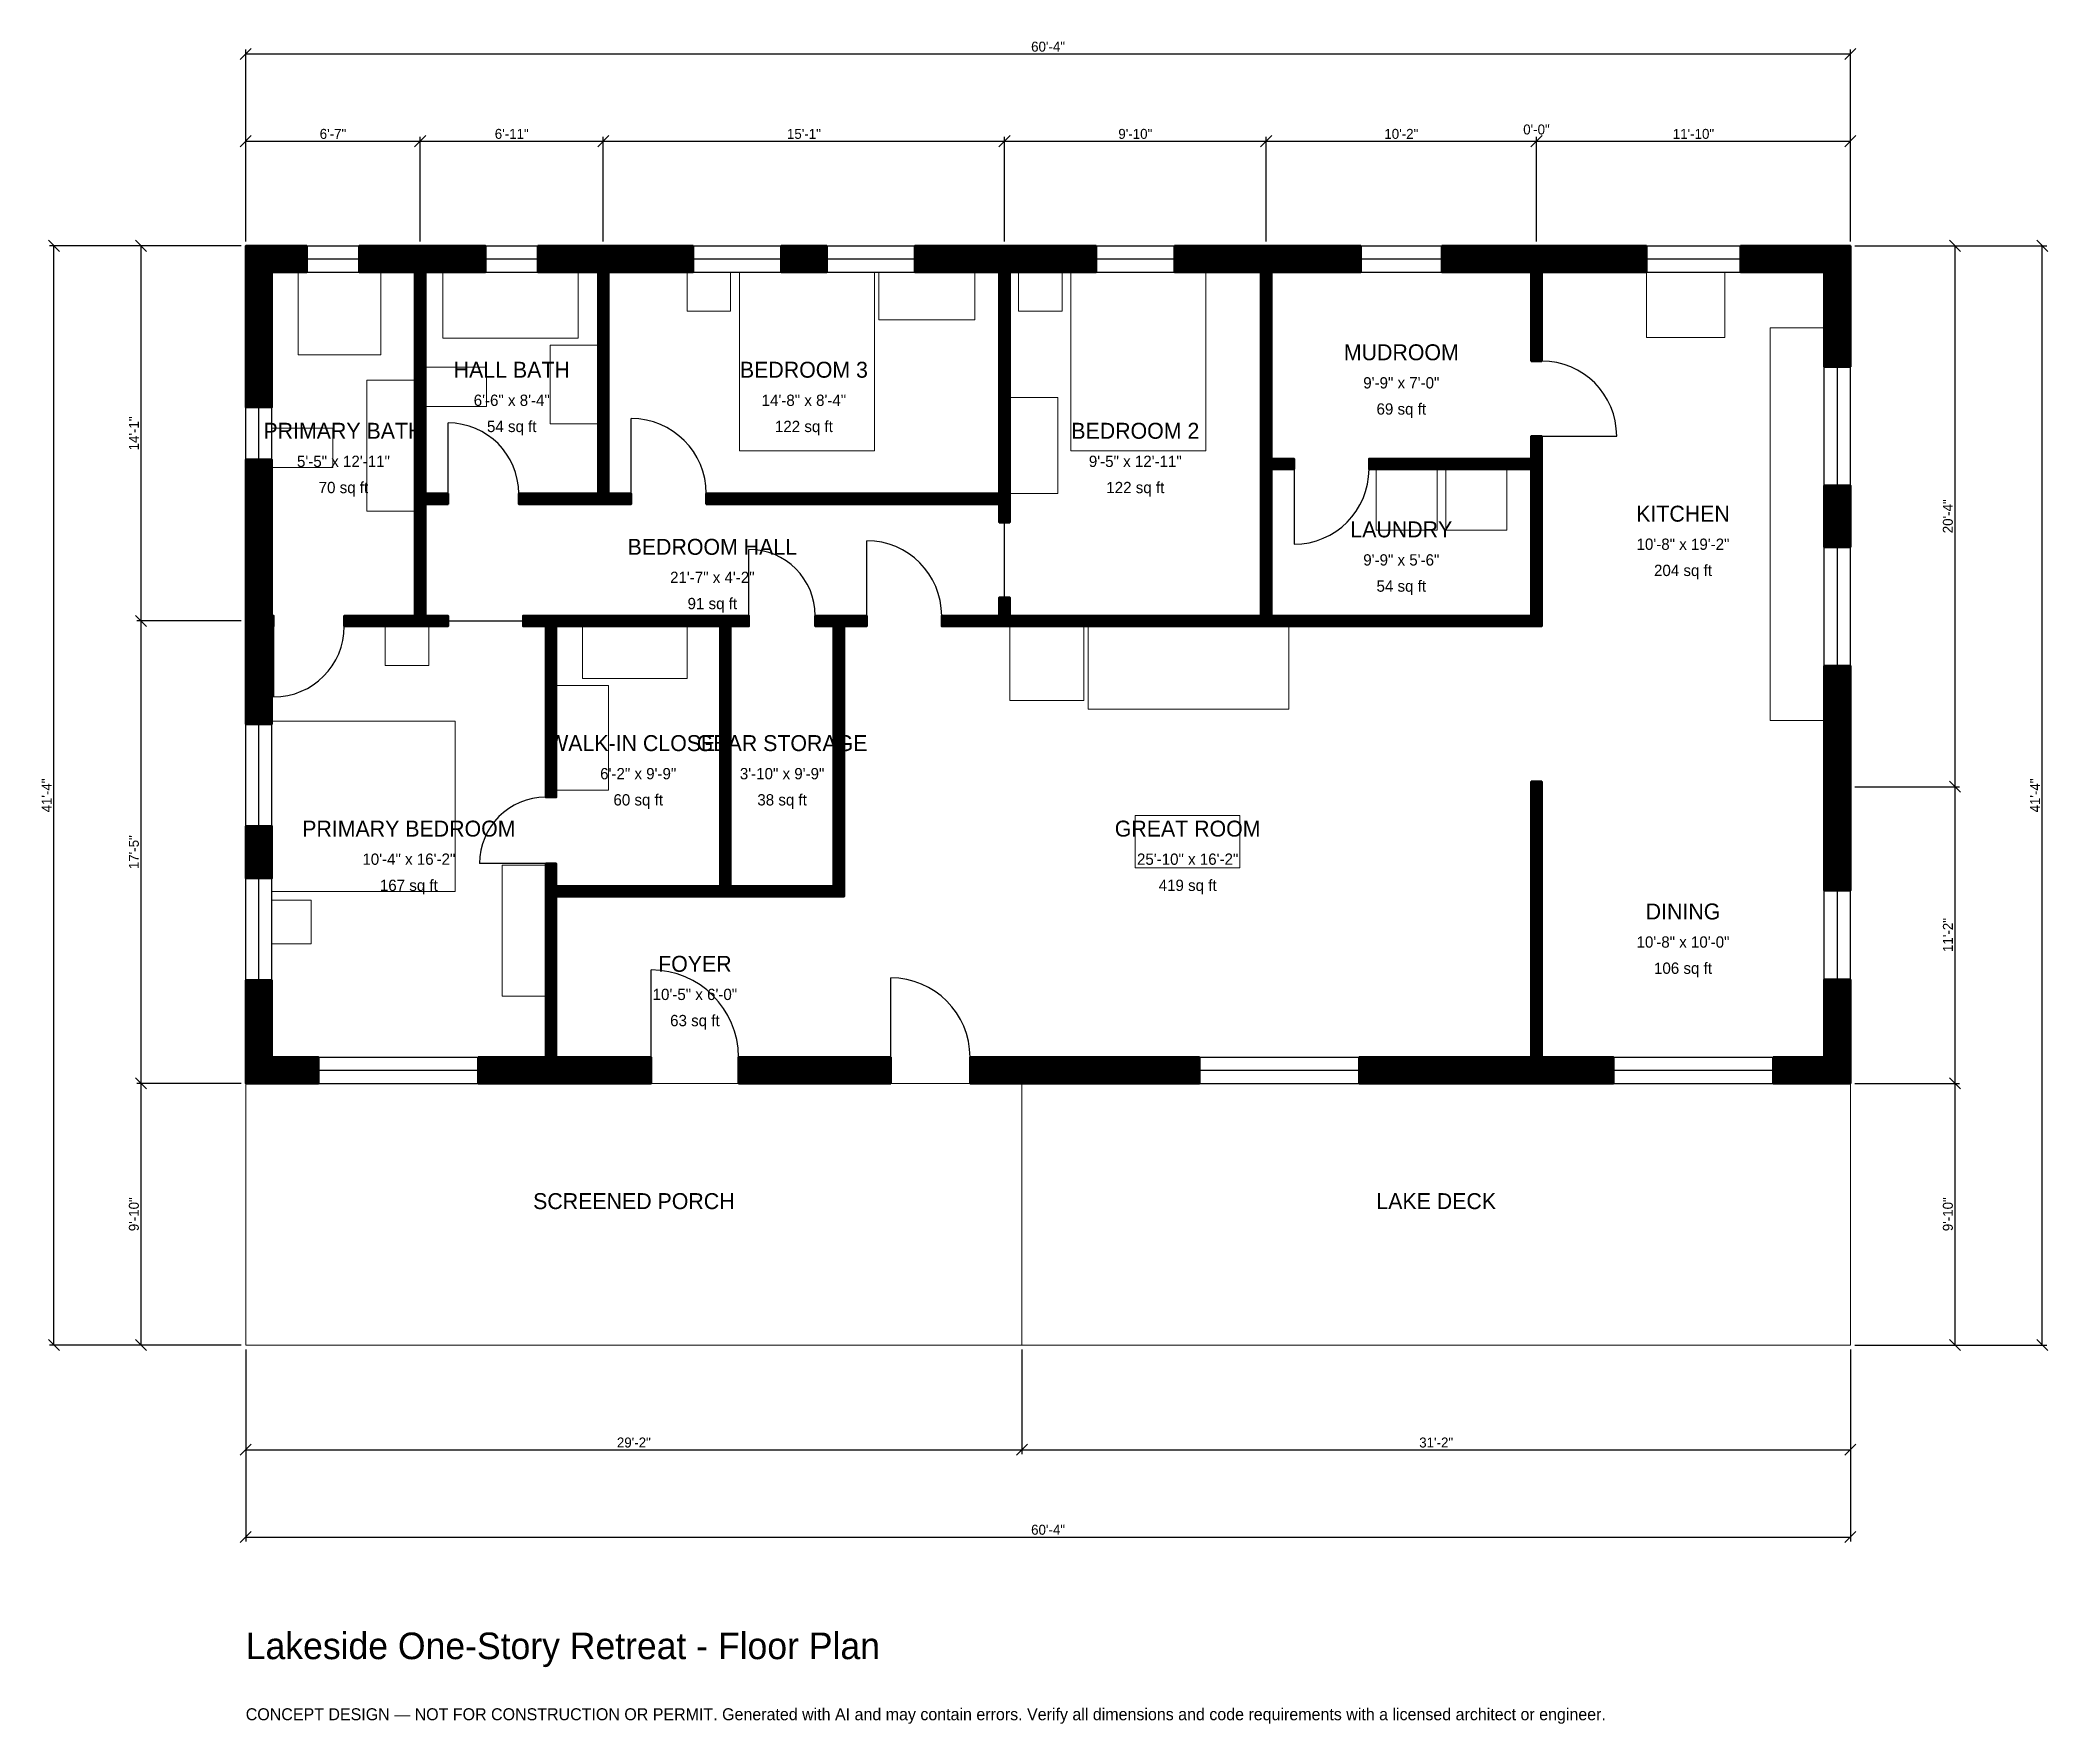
# Model space of a CAD drawing. Header units: inches. Extents: x -93 to 814, y -171 to 589.
import ezdxf
from ezdxf.enums import TextEntityAlignment as Align

# ---------------------------------------------------------------- set-up
doc = ezdxf.new("R2010")
doc.units = ezdxf.units.IN
doc.header["$MEASUREMENT"] = 0
doc.linetypes.add('DASHED', pattern=[0.6, 0.5, -0.1])
for name, color, linetype, lineweight in [('A-ANNO-DIMS', 1, 'Continuous', 13), ('A-ANNO-TEXT', 7, 'Continuous', 18), ('A-AREA-IDEN', 7, 'Continuous', 18), ('A-DOOR', 2, 'Continuous', 25), ('A-FLOR-FIXT', 9, 'Continuous', 13), ('A-FURN', 9, 'Continuous', 13), ('A-GLAZ', 4, 'Continuous', 25), ('A-SITE-PAVE', 8, 'Continuous', 13), ('A-WALL', 7, 'Continuous', 50), ('A-WALL-PATT', 8, 'Continuous', 13)]:
    doc.layers.add(name, color=color, linetype=linetype, lineweight=lineweight)
doc.dimstyles.new('PLAN', dxfattribs={"dimtxt": 4.5, "dimasz": 3, "dimexe": 2, "dimexo": 2, "dimgap": 1, "dimtad": 1, "dimdec": 0, "dimlunit": 4, "dimtsz": 2.5, "dimcen": 2.5, "dimclrd": 1, "dimclre": 1, "dimazin": 3, "dimtfac": 1, "dimtmove": 0, "dimatfit": 3})

msp = doc.modelspace()

# ---------------------------------------------------------------- hatches: boundary and pattern name
at = {"layer": 'A-WALL-PATT'}
h = msp.add_hatch(dxfattribs=at)
h.set_pattern_fill('ANSI31', color=8, scale=0.8)
h.paths.add_polyline_path([(131.8898, 118.1102), (104.9213, 118.1102), (104.9213, 129.9213), (131.8898, 129.9213), (135.4331, 129.9213), (135.4331, 202.3622), (135.4331, 207.0866), (135.4331, 217.3228), (140.1575, 217.3228), (140.1575, 207.0866), (214.1732, 207.0866), (214.1732, 324.4094), (140.1575, 324.4094), (140.1575, 247.2441), (135.4331, 247.2441), (135.4331, 324.4094), (125.1969, 324.4094), (125.1969, 329.1339), (135.4331, 329.1339), (140.1575, 329.1339), (214.1732, 329.1339), (218.8976, 329.1339), (227.1654, 329.1339), (227.1654, 324.4094), (218.8976, 324.4094), (218.8976, 207.0866), (265.3543, 207.0866), (265.3543, 324.4094), (257.0866, 324.4094), (257.0866, 329.1339), (265.3543, 329.1339), (270.0787, 329.1339), (280.315, 329.1339), (280.315, 324.4094), (270.0787, 324.4094), (270.0787, 207.0866), (270.0787, 202.3622), (265.3543, 202.3622), (218.8976, 202.3622), (214.1732, 202.3622), (140.1575, 202.3622), (140.1575, 129.9213), (143.7008, 129.9213), (183.0709, 129.9213), (183.0709, 118.1102), (143.7008, 118.1102), (140.1575, 118.1102), (140.1575, 118.1102), (135.4331, 118.1102), (135.4331, 118.1102), (131.8898, 118.1102)])
h.paths.add_polyline_path([(11.811, 118.1102), (11.811, 118.1102), (0, 118.1102), (0, 118.1102), (0, 118.1102), (0, 129.9213), (0, 129.9213), (0, 164.6325), (11.811, 164.6325), (11.811, 129.9213), (32.874, 129.9213), (32.874, 118.1102), (11.811, 118.1102)])
h.paths.add_polyline_path([(0, 234.1864), (11.811, 234.1864), (11.811, 210.6955), (0, 210.6955), (0, 234.1864)])
h.paths.add_polyline_path([(0, 320.8661), (0, 324.4094), (0, 324.4094), (0, 329.1339), (0, 329.1339), (0, 332.6772), (0, 399.6063), (11.811, 399.6063), (11.811, 332.6772), (11.811, 329.1339), (12.5984, 329.1339), (12.5984, 324.4094), (11.811, 324.4094), (11.811, 320.8661), (11.811, 280.2493), (0, 280.2493), (0, 320.8661)])
h.paths.add_polyline_path([(0, 484.252), (0, 484.252), (0, 496.063), (0, 496.063), (0, 496.063), (11.811, 496.063), (11.811, 496.063), (27.5591, 496.063), (27.5591, 484.252), (11.811, 484.252), (11.811, 423.2283), (0, 423.2283), (0, 484.252)])
h.paths.add_polyline_path([(76.378, 496.063), (76.378, 496.063), (81.1024, 496.063), (81.1024, 496.063), (84.6457, 496.063), (84.6457, 496.063), (108.2677, 496.063), (108.2677, 484.252), (81.1024, 484.252), (81.1024, 384.252), (91.3386, 384.252), (91.3386, 379.5276), (81.1024, 379.5276), (81.1024, 379.5276), (81.1024, 329.1339), (91.3386, 329.1339), (91.3386, 324.4094), (81.1024, 324.4094), (76.378, 324.4094), (44.4882, 324.4094), (44.4882, 329.1339), (76.378, 329.1339), (76.378, 379.5276), (76.378, 379.5276), (76.378, 384.252), (76.378, 484.252), (72.8346, 484.252), (72.8346, 484.252), (51.1811, 484.252), (51.1811, 496.063), (76.378, 496.063)])
h.paths.add_polyline_path([(155.5118, 496.063), (159.0551, 496.063), (159.0551, 496.063), (163.7795, 496.063), (163.7795, 496.063), (167.3228, 496.063), (201.9029, 496.063), (201.9029, 484.252), (167.3228, 484.252), (163.7795, 484.252), (163.7795, 384.252), (174.0157, 384.252), (174.0157, 379.5276), (163.7795, 379.5276), (163.7795, 379.5276), (159.0551, 379.5276), (159.0551, 379.5276), (123.2283, 379.5276), (123.2283, 384.252), (159.0551, 384.252), (159.0551, 484.252), (155.5118, 484.252), (131.8898, 484.252), (131.8898, 496.063), (155.5118, 496.063)])
h.paths.add_polyline_path([(262.2703, 496.063), (262.2703, 484.252), (241.6667, 484.252), (241.6667, 496.063), (262.2703, 496.063)])
h.paths.add_polyline_path([(336.6142, 496.063), (336.6142, 496.063), (340.1575, 496.063), (340.1575, 496.063), (344.8819, 496.063), (344.8819, 496.063), (383.8583, 496.063), (383.8583, 484.252), (348.4252, 484.252), (348.4252, 484.252), (344.8819, 484.252), (344.8819, 384.252), (344.8819, 379.5276), (344.8819, 379.5276), (344.8819, 371.2598), (340.1575, 371.2598), (340.1575, 379.5276), (340.1575, 379.5276), (207.874, 379.5276), (207.874, 384.252), (340.1575, 384.252), (340.1575, 484.252), (302.0341, 484.252), (302.0341, 496.063), (336.6142, 496.063)])
h.paths.add_polyline_path([(458.2677, 496.063), (458.2677, 496.063), (462.9921, 496.063), (462.9921, 496.063), (466.5354, 496.063), (466.5354, 496.063), (503.3465, 496.063), (503.3465, 484.252), (462.9921, 484.252), (462.9921, 400), (473.2283, 400), (473.2283, 395.2756), (462.9921, 395.2756), (462.9921, 395.2756), (462.9921, 329.1339), (580.315, 329.1339), (580.315, 395.2756), (580.315, 395.2756), (507.0866, 395.2756), (507.0866, 400), (580.315, 400), (580.315, 410.2362), (585.0394, 410.2362), (585.0394, 400), (585.0394, 395.2756), (585.0394, 395.2756), (585.0394, 329.1339), (585.0394, 324.4094), (580.315, 324.4094), (462.9921, 324.4094), (458.2677, 324.4094), (344.8819, 324.4094), (340.1575, 324.4094), (314.1732, 324.4094), (314.1732, 329.1339), (340.1575, 329.1339), (340.1575, 337.4016), (344.8819, 337.4016), (344.8819, 329.1339), (458.2677, 329.1339), (458.2677, 395.2756), (458.2677, 395.2756), (458.2677, 400), (458.2677, 484.252), (454.7244, 484.252), (454.7244, 484.252), (419.2913, 484.252), (419.2913, 496.063), (458.2677, 496.063)])
h.paths.add_polyline_path([(576.7717, 496.063), (576.7717, 496.063), (580.315, 496.063), (580.315, 496.063), (585.0394, 496.063), (585.0394, 496.063), (632.2835, 496.063), (632.2835, 484.252), (588.5827, 484.252), (588.5827, 484.252), (585.0394, 484.252), (585.0394, 444.0945), (580.315, 444.0945), (580.315, 484.252), (539.9606, 484.252), (539.9606, 496.063), (576.7717, 496.063)])
h.paths.add_polyline_path([(712.5984, 496.063), (712.5984, 496.063), (724.4094, 496.063), (724.4094, 496.063), (724.4095, 496.063), (724.4095, 484.252), (724.4094, 484.252), (724.4094, 441.4698), (712.5984, 441.4698), (712.5984, 484.252), (674.8031, 484.252), (674.8031, 496.063), (712.5984, 496.063)])
h.paths.add_polyline_path([(724.4094, 360.105), (712.5984, 360.105), (712.5984, 387.9265), (724.4094, 387.9265), (724.4094, 360.105)])
h.paths.add_polyline_path([(724.4094, 257.874), (724.4094, 246.063), (724.4094, 205.1181), (712.5984, 205.1181), (712.5984, 246.063), (712.5984, 257.874), (712.5984, 306.5617), (724.4094, 306.5617), (724.4094, 257.874)])
h.paths.add_polyline_path([(724.4094, 129.9213), (724.4095, 129.9213), (724.4095, 118.1102), (724.4094, 118.1102), (724.4094, 118.1102), (712.5984, 118.1102), (712.5984, 118.1102), (689.5669, 118.1102), (689.5669, 129.9213), (712.5984, 129.9213), (712.5984, 164.9606), (724.4094, 164.9606), (724.4094, 129.9213)])
h.paths.add_polyline_path([(588.5827, 118.1102), (585.0394, 118.1102), (585.0394, 118.1102), (580.315, 118.1102), (580.315, 118.1102), (576.7717, 118.1102), (502.5591, 118.1102), (502.5591, 129.9213), (576.7717, 129.9213), (580.315, 129.9213), (580.315, 254.3307), (585.0394, 254.3307), (585.0394, 129.9213), (588.5827, 129.9213), (617.5197, 129.9213), (617.5197, 118.1102), (588.5827, 118.1102)])
h.paths.add_polyline_path([(356.2992, 118.1102), (344.4882, 118.1102), (326.9685, 118.1102), (326.9685, 129.9213), (344.4882, 129.9213), (356.2992, 129.9213), (430.5118, 129.9213), (430.5118, 118.1102), (356.2992, 118.1102)])
h.paths.add_polyline_path([(273.622, 118.1102), (261.811, 118.1102), (222.4409, 118.1102), (222.4409, 129.9213), (261.811, 129.9213), (273.622, 129.9213), (291.1417, 129.9213), (291.1417, 118.1102), (273.622, 118.1102)])

# ---------------------------------------------------------------- linework, layer by layer
at = {"layer": 'A-DOOR'}
for p, q in [((174.0157, 384.252), (174.0157, 418.1102)), ((91.3386, 384.252), (91.3386, 416.1417)), ((585.0394, 410.2362), (618.8976, 410.2362)), ((473.2283, 395.2756), (473.2283, 361.4173)), ((280.315, 329.1339), (280.315, 362.9921)), ((342.5197, 337.4016), (342.5197, 371.2598)), ((227.1654, 329.1339), (227.1654, 359.0551)), ((91.3386, 326.7717), (125.1969, 326.7717)), ((12.5984, 324.4094), (12.5984, 292.5197)), ((135.4331, 217.3228), (105.5118, 217.3228)), ((183.0709, 129.9213), (183.0709, 169.2913)), ((291.1417, 129.9213), (291.1417, 165.748))]:
    msp.add_line(p, q, dxfattribs=at)
for centre, radius, start, end in [((585.0394, 410.2362), 33.8583, 0, 90), ((174.0157, 384.252), 33.8583, 0, 90), ((91.3386, 384.252), 31.8898, 0, 90), ((473.2283, 395.2756), 33.8583, 270, 360), ((280.315, 329.1339), 33.8583, 0, 90), ((227.1654, 329.1339), 29.9213, 0, 90), ((12.5984, 324.4094), 31.8898, 270, 360), ((135.4331, 217.3228), 29.9213, 90, 180), ((183.0709, 129.9213), 39.3701, 0, 90), ((291.1417, 129.9213), 35.8268, 0, 90)]:
    msp.add_arc(centre, radius, start, end, dxfattribs=at)
at = {"layer": 'A-FLOR-FIXT'}
for points in [[(23.622, 446.8504), (61.0236, 446.8504), (61.0236, 484.252), (23.622, 484.252)], [(88.9764, 454.3307), (150, 454.3307), (150, 484.252), (88.9764, 484.252)], [(688.189, 281.8898), (712.5984, 281.8898), (712.5984, 459.0551), (688.189, 459.0551)], [(137.4016, 415.748), (159.0551, 415.748), (159.0551, 451.1811), (137.4016, 451.1811)], [(54.7244, 376.378), (76.378, 376.378), (76.378, 435.4331), (54.7244, 435.4331)], [(81.1024, 423.622), (108.6614, 423.622), (108.6614, 441.3386), (81.1024, 441.3386)], [(11.811, 396.063), (39.3701, 396.063), (39.3701, 413.7795), (11.811, 413.7795)]]:
    msp.add_lwpolyline(points, close=True, dxfattribs=at)
at = {"layer": 'A-FURN'}
for points in [[(199.2126, 466.5354), (218.8976, 466.5354), (218.8976, 484.252), (199.2126, 484.252)], [(222.8346, 403.5433), (283.8583, 403.5433), (283.8583, 484.252), (222.8346, 484.252)], [(285.8268, 462.5984), (329.1339, 462.5984), (329.1339, 484.252), (285.8268, 484.252)], [(348.8189, 466.5354), (368.5039, 466.5354), (368.5039, 484.252), (348.8189, 484.252)], [(372.4409, 403.5433), (433.4646, 403.5433), (433.4646, 484.252), (372.4409, 484.252)], [(632.2835, 454.7244), (667.7165, 454.7244), (667.7165, 484.252), (632.2835, 484.252)], [(344.8819, 384.252), (366.5354, 384.252), (366.5354, 427.5591), (344.8819, 427.5591)], [(510.2362, 367.7165), (537.7953, 367.7165), (537.7953, 395.2756), (510.2362, 395.2756)], [(541.7323, 367.7165), (569.2913, 367.7165), (569.2913, 395.2756), (541.7323, 395.2756)], [(62.9921, 306.6929), (82.6772, 306.6929), (82.6772, 324.4094), (62.9921, 324.4094)], [(151.9685, 300.7874), (199.2126, 300.7874), (199.2126, 324.4094), (151.9685, 324.4094)], [(344.8819, 290.9449), (378.3465, 290.9449), (378.3465, 324.4094), (344.8819, 324.4094)], [(380.315, 287.0079), (470.8661, 287.0079), (470.8661, 324.4094), (380.315, 324.4094)], [(140.1575, 250.3937), (163.7795, 250.3937), (163.7795, 297.6378), (140.1575, 297.6378)], [(11.811, 204.7244), (94.4882, 204.7244), (94.4882, 281.4961), (11.811, 281.4961)], [(401.5748, 215.3543), (448.8189, 215.3543), (448.8189, 238.9764), (401.5748, 238.9764)], [(115.748, 157.4803), (135.4331, 157.4803), (135.4331, 216.5354), (115.748, 216.5354)], [(11.811, 181.1024), (29.5276, 181.1024), (29.5276, 200.7874), (11.811, 200.7874)]]:
    msp.add_lwpolyline(points, close=True, dxfattribs=at)
at = {"layer": 'A-GLAZ'}
for p, q in [((27.5591, 496.063), (51.1811, 496.063)), ((27.5591, 490.1575), (51.1811, 490.1575)), ((108.2677, 496.063), (131.8898, 496.063)), ((108.2677, 490.1575), (131.8898, 490.1575)), ((201.9029, 496.063), (241.6667, 496.063)), ((201.9029, 490.1575), (241.6667, 490.1575)), ((262.2703, 496.063), (302.0341, 496.063)), ((262.2703, 490.1575), (302.0341, 490.1575)), ((383.8583, 496.063), (419.2913, 496.063)), ((383.8583, 490.1575), (419.2913, 490.1575)), ((503.3465, 496.063), (539.9606, 496.063)), ((503.3465, 490.1575), (539.9606, 490.1575)), ((632.2835, 496.063), (674.8031, 496.063)), ((632.2835, 490.1575), (674.8031, 490.1575)), ((27.5591, 484.252), (51.1811, 484.252)), ((108.2677, 484.252), (131.8898, 484.252)), ((201.9029, 484.252), (241.6667, 484.252)), ((262.2703, 484.252), (302.0341, 484.252)), ((383.8583, 484.252), (419.2913, 484.252)), ((503.3465, 484.252), (539.9606, 484.252)), ((632.2835, 484.252), (674.8031, 484.252)), ((712.5984, 387.9265), (712.5984, 441.4698)), ((718.5039, 387.9265), (718.5039, 441.4698)), ((724.4094, 387.9265), (724.4094, 441.4698)), ((0, 399.6063), (0, 423.2283)), ((5.9055, 399.6063), (5.9055, 423.2283)), ((11.811, 399.6063), (11.811, 423.2283)), ((712.5984, 306.5617), (712.5984, 360.105)), ((718.5039, 306.5617), (718.5039, 360.105)), ((724.4094, 306.5617), (724.4094, 360.105)), ((0, 234.1864), (0, 280.2493)), ((5.9055, 234.1864), (5.9055, 280.2493)), ((11.811, 234.1864), (11.811, 280.2493)), ((0, 164.6325), (0, 210.6955)), ((5.9055, 164.6325), (5.9055, 210.6955)), ((11.811, 164.6325), (11.811, 210.6955)), ((712.5984, 164.9606), (712.5984, 205.1181)), ((718.5039, 164.9606), (718.5039, 205.1181)), ((724.4094, 164.9606), (724.4094, 205.1181)), ((32.874, 129.9213), (104.9213, 129.9213)), ((430.5118, 129.9213), (502.5591, 129.9213)), ((617.5197, 129.9213), (689.5669, 129.9213)), ((32.874, 124.0157), (104.9213, 124.0157)), ((32.874, 118.1102), (104.9213, 118.1102)), ((430.5118, 124.0157), (502.5591, 124.0157)), ((430.5118, 118.1102), (502.5591, 118.1102)), ((617.5197, 124.0157), (689.5669, 124.0157)), ((617.5197, 118.1102), (689.5669, 118.1102))]:
    msp.add_line(p, q, dxfattribs=at)
at = {"layer": 'A-SITE-PAVE', "linetype": 'DASHED'}
for points in [[(0, 0), (350.3937, 0), (350.3937, 118.1102), (0, 118.1102)], [(350.3937, 0), (724.4094, 0), (724.4094, 118.1102), (350.3937, 118.1102)]]:
    msp.add_lwpolyline(points, close=True, dxfattribs=at)
at = {"layer": 'A-WALL'}
for points in [[(0, 484.252), (0, 484.252), (0, 496.063), (0, 496.063), (0, 496.063), (11.811, 496.063), (11.811, 496.063), (27.5591, 496.063), (27.5591, 484.252), (11.811, 484.252), (11.811, 423.2283), (0, 423.2283), (0, 484.252)], [(76.378, 496.063), (76.378, 496.063), (81.1024, 496.063), (81.1024, 496.063), (84.6457, 496.063), (84.6457, 496.063), (108.2677, 496.063), (108.2677, 484.252), (81.1024, 484.252), (81.1024, 384.252), (91.3386, 384.252), (91.3386, 379.5276), (81.1024, 379.5276), (81.1024, 379.5276), (81.1024, 329.1339), (91.3386, 329.1339), (91.3386, 324.4094), (81.1024, 324.4094), (76.378, 324.4094), (44.4882, 324.4094), (44.4882, 329.1339), (76.378, 329.1339), (76.378, 379.5276), (76.378, 379.5276), (76.378, 384.252), (76.378, 484.252), (72.8346, 484.252), (72.8346, 484.252), (51.1811, 484.252), (51.1811, 496.063), (76.378, 496.063)], [(155.5118, 496.063), (159.0551, 496.063), (159.0551, 496.063), (163.7795, 496.063), (163.7795, 496.063), (167.3228, 496.063), (201.9029, 496.063), (201.9029, 484.252), (167.3228, 484.252), (163.7795, 484.252), (163.7795, 384.252), (174.0157, 384.252), (174.0157, 379.5276), (163.7795, 379.5276), (163.7795, 379.5276), (159.0551, 379.5276), (159.0551, 379.5276), (123.2283, 379.5276), (123.2283, 384.252), (159.0551, 384.252), (159.0551, 484.252), (155.5118, 484.252), (131.8898, 484.252), (131.8898, 496.063), (155.5118, 496.063)], [(336.6142, 496.063), (336.6142, 496.063), (340.1575, 496.063), (340.1575, 496.063), (344.8819, 496.063), (344.8819, 496.063), (383.8583, 496.063), (383.8583, 484.252), (348.4252, 484.252), (348.4252, 484.252), (344.8819, 484.252), (344.8819, 384.252), (344.8819, 379.5276), (344.8819, 379.5276), (344.8819, 371.2598), (340.1575, 371.2598), (340.1575, 379.5276), (340.1575, 379.5276), (207.874, 379.5276), (207.874, 384.252), (340.1575, 384.252), (340.1575, 484.252), (302.0341, 484.252), (302.0341, 496.063), (336.6142, 496.063)], [(262.2703, 496.063), (262.2703, 484.252), (241.6667, 484.252), (241.6667, 496.063), (262.2703, 496.063)], [(458.2677, 496.063), (458.2677, 496.063), (462.9921, 496.063), (462.9921, 496.063), (466.5354, 496.063), (466.5354, 496.063), (503.3465, 496.063), (503.3465, 484.252), (462.9921, 484.252), (462.9921, 400), (473.2283, 400), (473.2283, 395.2756), (462.9921, 395.2756), (462.9921, 395.2756), (462.9921, 329.1339), (580.315, 329.1339), (580.315, 395.2756), (580.315, 395.2756), (507.0866, 395.2756), (507.0866, 400), (580.315, 400), (580.315, 410.2362), (585.0394, 410.2362), (585.0394, 400), (585.0394, 395.2756), (585.0394, 395.2756), (585.0394, 329.1339), (585.0394, 324.4094), (580.315, 324.4094), (462.9921, 324.4094), (458.2677, 324.4094), (344.8819, 324.4094), (340.1575, 324.4094), (314.1732, 324.4094), (314.1732, 329.1339), (340.1575, 329.1339), (340.1575, 337.4016), (344.8819, 337.4016), (344.8819, 329.1339), (458.2677, 329.1339), (458.2677, 395.2756), (458.2677, 395.2756), (458.2677, 400), (458.2677, 484.252), (454.7244, 484.252), (454.7244, 484.252), (419.2913, 484.252), (419.2913, 496.063), (458.2677, 496.063)], [(576.7717, 496.063), (576.7717, 496.063), (580.315, 496.063), (580.315, 496.063), (585.0394, 496.063), (585.0394, 496.063), (632.2835, 496.063), (632.2835, 484.252), (588.5827, 484.252), (588.5827, 484.252), (585.0394, 484.252), (585.0394, 444.0945), (580.315, 444.0945), (580.315, 484.252), (539.9606, 484.252), (539.9606, 496.063), (576.7717, 496.063)], [(712.5984, 496.063), (712.5984, 496.063), (724.4094, 496.063), (724.4094, 496.063), (724.4095, 496.063), (724.4095, 484.252), (724.4094, 484.252), (724.4094, 441.4698), (712.5984, 441.4698), (712.5984, 484.252), (674.8031, 484.252), (674.8031, 496.063), (712.5984, 496.063)], [(0, 320.8661), (0, 324.4094), (0, 324.4094), (0, 329.1339), (0, 329.1339), (0, 332.6772), (0, 399.6063), (11.811, 399.6063), (11.811, 332.6772), (11.811, 329.1339), (12.5984, 329.1339), (12.5984, 324.4094), (11.811, 324.4094), (11.811, 320.8661), (11.811, 280.2493), (0, 280.2493), (0, 320.8661)], [(724.4094, 360.105), (712.5984, 360.105), (712.5984, 387.9265), (724.4094, 387.9265), (724.4094, 360.105)], [(131.8898, 118.1102), (104.9213, 118.1102), (104.9213, 129.9213), (131.8898, 129.9213), (135.4331, 129.9213), (135.4331, 202.3622), (135.4331, 207.0866), (135.4331, 217.3228), (140.1575, 217.3228), (140.1575, 207.0866), (214.1732, 207.0866), (214.1732, 324.4094), (140.1575, 324.4094), (140.1575, 247.2441), (135.4331, 247.2441), (135.4331, 324.4094), (125.1969, 324.4094), (125.1969, 329.1339), (135.4331, 329.1339), (140.1575, 329.1339), (214.1732, 329.1339), (218.8976, 329.1339), (227.1654, 329.1339), (227.1654, 324.4094), (218.8976, 324.4094), (218.8976, 207.0866), (265.3543, 207.0866), (265.3543, 324.4094), (257.0866, 324.4094), (257.0866, 329.1339), (265.3543, 329.1339), (270.0787, 329.1339), (280.315, 329.1339), (280.315, 324.4094), (270.0787, 324.4094), (270.0787, 207.0866), (270.0787, 202.3622), (265.3543, 202.3622), (218.8976, 202.3622), (214.1732, 202.3622), (140.1575, 202.3622), (140.1575, 129.9213), (143.7008, 129.9213), (183.0709, 129.9213), (183.0709, 118.1102), (143.7008, 118.1102), (140.1575, 118.1102), (140.1575, 118.1102), (135.4331, 118.1102), (135.4331, 118.1102), (131.8898, 118.1102)], [(724.4094, 257.874), (724.4094, 246.063), (724.4094, 205.1181), (712.5984, 205.1181), (712.5984, 246.063), (712.5984, 257.874), (712.5984, 306.5617), (724.4094, 306.5617), (724.4094, 257.874)], [(588.5827, 118.1102), (585.0394, 118.1102), (585.0394, 118.1102), (580.315, 118.1102), (580.315, 118.1102), (576.7717, 118.1102), (502.5591, 118.1102), (502.5591, 129.9213), (576.7717, 129.9213), (580.315, 129.9213), (580.315, 254.3307), (585.0394, 254.3307), (585.0394, 129.9213), (588.5827, 129.9213), (617.5197, 129.9213), (617.5197, 118.1102), (588.5827, 118.1102)], [(0, 234.1864), (11.811, 234.1864), (11.811, 210.6955), (0, 210.6955), (0, 234.1864)], [(11.811, 118.1102), (11.811, 118.1102), (0, 118.1102), (0, 118.1102), (0, 118.1102), (0, 129.9213), (0, 129.9213), (0, 164.6325), (11.811, 164.6325), (11.811, 129.9213), (32.874, 129.9213), (32.874, 118.1102), (11.811, 118.1102)], [(724.4094, 129.9213), (724.4095, 129.9213), (724.4095, 118.1102), (724.4094, 118.1102), (724.4094, 118.1102), (712.5984, 118.1102), (712.5984, 118.1102), (689.5669, 118.1102), (689.5669, 129.9213), (712.5984, 129.9213), (712.5984, 164.9606), (724.4094, 164.9606), (724.4094, 129.9213)], [(273.622, 118.1102), (261.811, 118.1102), (222.4409, 118.1102), (222.4409, 129.9213), (261.811, 129.9213), (273.622, 129.9213), (291.1417, 129.9213), (291.1417, 118.1102), (273.622, 118.1102)], [(356.2992, 118.1102), (344.4882, 118.1102), (326.9685, 118.1102), (326.9685, 129.9213), (344.4882, 129.9213), (356.2992, 129.9213), (430.5118, 129.9213), (430.5118, 118.1102), (356.2992, 118.1102)]]:
    msp.add_lwpolyline(points, close=True, dxfattribs=at)

# ---------------------------------------------------------------- texts
at = {"layer": 'A-ANNO-TEXT'}
for s, height, p in [('Lakeside One-Story Retreat - Floor Plan', 12, (0, -141.7323)), ('CONCEPT DESIGN — NOT FOR CONSTRUCTION OR PERMIT. Generated with AI and may contain errors. Verify all dimensions and code requirements with a licensed architect or engineer.', 5.4, (0, -169.2913))]:
    msp.add_text(s, height=height, dxfattribs=at).set_placement(p)
at = {"layer": 'A-AREA-IDEN'}
for s, height, p in [('MUDROOM', 7.2, (521.6535, 448.0315)), ('HALL BATH', 7.2, (120.0787, 440.1575)), ('BEDROOM 3', 7.2, (251.9685, 440.1575)), ('9\'-9" x 7\'-0"', 5.1, (521.6535, 434.252)), ('6\'-6" x 8\'-4"', 5.1, (120.0787, 426.378)), ('14\'-8" x 8\'-4"', 5.1, (251.9685, 426.378)), ('54 sq ft', 5.1, (120.0787, 414.5669)), ('122 sq ft', 5.1, (251.9685, 414.5669)), ('69 sq ft', 5.1, (521.6535, 422.4409)), ('PRIMARY BATH', 7.2, (44.0945, 412.5984)), ('BEDROOM 2', 7.2, (401.5748, 412.5984)), ('5\'-5" x 12\'-11"', 5.1, (44.0945, 398.8189)), ('9\'-5" x 12\'-11"', 5.1, (401.5748, 398.8189)), ('70 sq ft', 5.1, (44.0945, 387.0079)), ('122 sq ft', 5.1, (401.5748, 387.0079)), ('LAUNDRY', 7.2, (521.6535, 368.1102)), ('KITCHEN', 7.2, (648.8189, 375.1969)), ('BEDROOM HALL', 7.2, (210.6299, 360.2362)), ('10\'-8" x 19\'-2"', 5.1, (648.8189, 361.4173)), ('9\'-9" x 5\'-6"', 5.1, (521.6535, 354.3307)), ('21\'-7" x 4\'-2"', 5.1, (210.6299, 346.4567)), ('54 sq ft', 5.1, (521.6535, 342.5197)), ('204 sq ft', 5.1, (648.8189, 349.6063)), ('91 sq ft', 5.1, (210.6299, 334.6457)), ('WALK-IN CLOSET', 7.2, (177.1654, 271.6535)), ('GEAR STORAGE', 7.2, (242.126, 271.6535)), ('6\'-2" x 9\'-9"', 5.1, (177.1654, 257.874)), ('3\'-10" x 9\'-9"', 5.1, (242.126, 257.874)), ('60 sq ft', 5.1, (177.1654, 246.063)), ('38 sq ft', 5.1, (242.126, 246.063)), ('PRIMARY BEDROOM', 7.2, (73.622, 233.0709)), ('GREAT ROOM', 7.2, (425.1968, 233.0709)), ('10\'-4" x 16\'-2"', 5.1, (73.622, 219.2913)), ('25\'-10" x 16\'-2"', 5.1, (425.1968, 219.2913)), ('167 sq ft', 5.1, (73.622, 207.4803)), ('419 sq ft', 5.1, (425.1968, 207.4803)), ('DINING', 7.2, (648.8189, 195.6693)), ('10\'-8" x 10\'-0"', 5.1, (648.8189, 181.8898)), ('FOYER', 7.2, (202.7559, 172.0472)), ('106 sq ft', 5.1, (648.8189, 170.0787)), ('10\'-5" x 6\'-0"', 5.1, (202.7559, 158.2677)), ('63 sq ft', 5.1, (202.7559, 146.4567)), ('SCREENED PORCH', 7.2, (175.1969, 64.9606)), ('LAKE DECK', 7.2, (537.4016, 64.9606))]:
    msp.add_text(s, height=height, dxfattribs=at).set_placement(p, align=Align.MIDDLE_CENTER)

# ---------------------------------------------------------------- dimensions: what is measured, and where the dimension line sits
at = {"layer": 'A-ANNO-DIMS'}
for base, p1, p2, text in [((0, 582.6772), (0, 496.063), (724.4094, 496.063), '60\'-4"'), ((0, 543.3071), (0, 496.063), (78.7402, 496.063), '6\'-7"'), ((78.7402, 543.3071), (78.7402, 496.063), (161.4173, 496.063), '6\'-11"'), ((161.4173, 543.3071), (161.4173, 496.063), (342.5197, 496.063), '15\'-1"'), ((342.5197, 543.3071), (342.5197, 496.063), (460.6299, 496.063), '9\'-10"'), ((460.6299, 543.3071), (460.6299, 496.063), (582.6772, 496.063), '10\'-2"'), ((582.6772, 543.3071), (582.6772, 496.063), (582.6772, 496.063), '0\'-0"'), ((582.6772, 543.3071), (582.6772, 496.063), (724.4094, 496.063), '11\'-10"'), ((0, -47.2441), (0, 0), (350.3937, 0), '29\'-2"'), ((0, -86.6142), (0, 0), (724.4094, 0), '60\'-4"'), ((350.3937, -47.2441), (350.3937, 0), (724.4094, 0), '31\'-2"')]:
    msp.add_linear_dim(base=base, p1=p1, p2=p2, text=text, dimstyle='PLAN', dxfattribs=at).render()
for base, p1, p2, text in [((-86.6142, 0), (0, 0), (0, 496.063), '41\'-4"'), ((-47.2441, 326.7717), (0, 326.7717), (0, 496.063), '14\'-1"'), ((771.6535, 251.9685), (724.4094, 251.9685), (724.4094, 496.063), '20\'-4"'), ((811.0236, 0), (724.4094, 0), (724.4094, 496.063), '41\'-4"'), ((-47.2441, 118.1102), (0, 118.1102), (0, 326.7717), '17\'-5"'), ((771.6535, 118.1102), (724.4094, 118.1102), (724.4094, 251.9685), '11\'-2"'), ((-47.2441, 0), (0, 0), (0, 118.1102), '9\'-10"'), ((771.6535, 0), (724.4094, 0), (724.4094, 118.1102), '9\'-10"')]:
    msp.add_linear_dim(base=base, p1=p1, p2=p2, angle=90, text=text, dimstyle='PLAN', dxfattribs=at).render()

doc.saveas('drawing.dxf')
